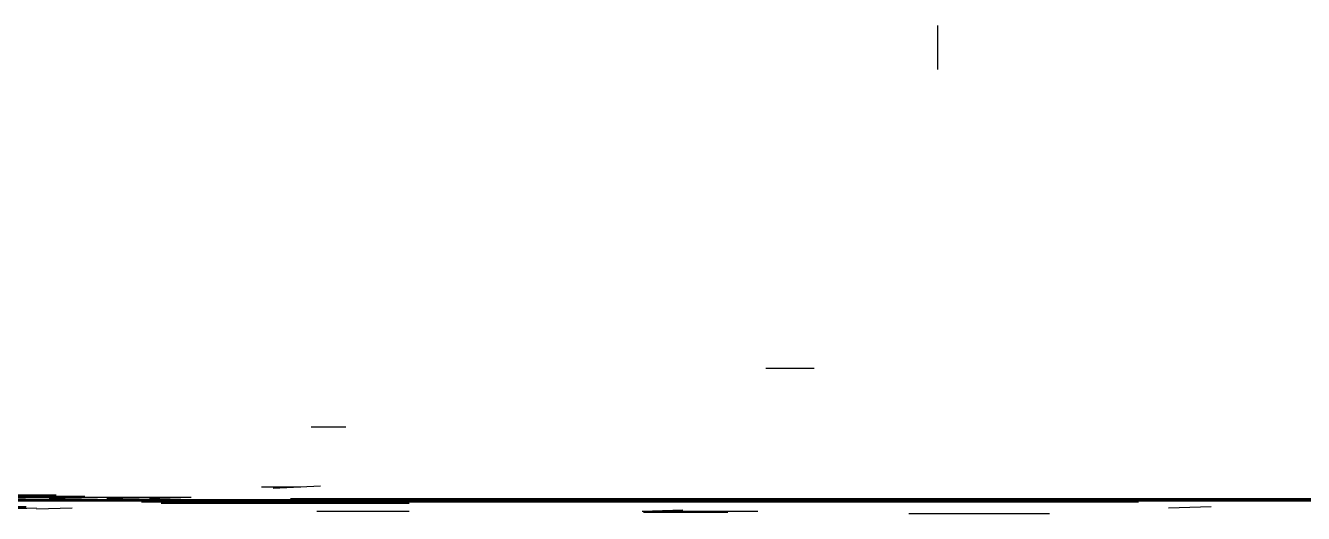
# Model space of a CAD drawing. Header units: metres. Extents: x 0.1 to 46.8, y -33.1 to 0.
# Drawn here: x 22.55 to 33.63, y -5.83 to -1.6 of the extents above; entities that cross this region are included whole.
import ezdxf

# ---------------------------------------------------------------- set-up
doc = ezdxf.new("R2010")
doc.units = ezdxf.units.M
doc.layers.add('Lines', color=7, linetype='Continuous')
doc.layers.add('Walls', color=2, linetype='Continuous')

msp = doc.modelspace()

# ---------------------------------------------------------------- linework, layer by layer
at = {"layer": 'Lines'}
for p, q in [((30.46, -1.98), (30.46, -1.6)), ((28.97, -4.57), (29.39, -4.57)), ((25.03, -5.08), (25.33, -5.08)), ((24.6, -5.6), (24.94, -5.6)), ((24.7, -5.61), (25.11, -5.59)), ((9.63, -5.69), (23.99, -5.69)), ((11.42, -5.68), (23.07, -5.68)), ((11.91, -5.67), (22.82, -5.67)), ((21.8, -5.71), (35.89, -5.71)), ((21.91, -5.7), (23.04, -5.69)), ((22.07, -5.72), (35.89, -5.72)), ((22.76, -5.7), (23.32, -5.69)), ((23.26, -5.7), (23.82, -5.69)), ((23.56, -5.73), (32.2, -5.73)), ((23.63, -5.7), (23.99, -5.69)), ((23.73, -5.74), (25.88, -5.74)), ((24.85, -5.7), (35.89, -5.7)), ((21.81, -5.78), (22.56, -5.78)), ((22.08, -5.77), (22.56, -5.77)), ((22.4, -5.79), (22.65, -5.78)), ((22.65, -5.79), (22.96, -5.78)), ((25.08, -5.81), (25.88, -5.81)), ((27.9, -5.81), (28.25, -5.8)), ((27.9, -5.81), (28.9, -5.81)), ((27.91, -5.82), (28.64, -5.82)), ((30.21, -5.83), (31.43, -5.83)), ((32.46, -5.78), (32.83, -5.77))]:
    msp.add_line(p, q, dxfattribs=at)
at = {"layer": 'Walls'}
for p, q in [((9.63, -5.69), (23.99, -5.69)), ((9.63, -5.69), (23.99, -5.69)), ((9.63, -5.69), (23.99, -5.69)), ((11.42, -5.68), (23.07, -5.68)), ((11.91, -5.67), (22.82, -5.67)), ((21.8, -5.71), (35.89, -5.71)), ((21.8, -5.71), (35.89, -5.71)), ((21.91, -5.7), (23.04, -5.69)), ((21.91, -5.7), (23.04, -5.69)), ((21.91, -5.7), (23.04, -5.69)), ((22.07, -5.72), (35.89, -5.72)), ((22.07, -5.72), (35.89, -5.72)), ((22.76, -5.7), (23.32, -5.69)), ((22.76, -5.7), (23.32, -5.69)), ((23.26, -5.7), (23.82, -5.69)), ((23.56, -5.73), (32.2, -5.73)), ((23.56, -5.73), (32.2, -5.73)), ((23.73, -5.74), (25.88, -5.74)), ((24.85, -5.7), (35.89, -5.7)), ((21.81, -5.78), (22.56, -5.78)), ((21.81, -5.78), (22.56, -5.78)), ((21.81, -5.78), (22.56, -5.78)), ((25.08, -5.81), (25.88, -5.81)), ((27.9, -5.81), (28.9, -5.81)), ((27.9, -5.81), (28.9, -5.81)), ((27.9, -5.81), (28.9, -5.81)), ((27.91, -5.82), (28.64, -5.82)), ((27.91, -5.82), (28.64, -5.82)), ((27.91, -5.82), (28.64, -5.82)), ((30.21, -5.83), (31.43, -5.83))]:
    msp.add_line(p, q, dxfattribs=at)

doc.saveas('drawing.dxf')
